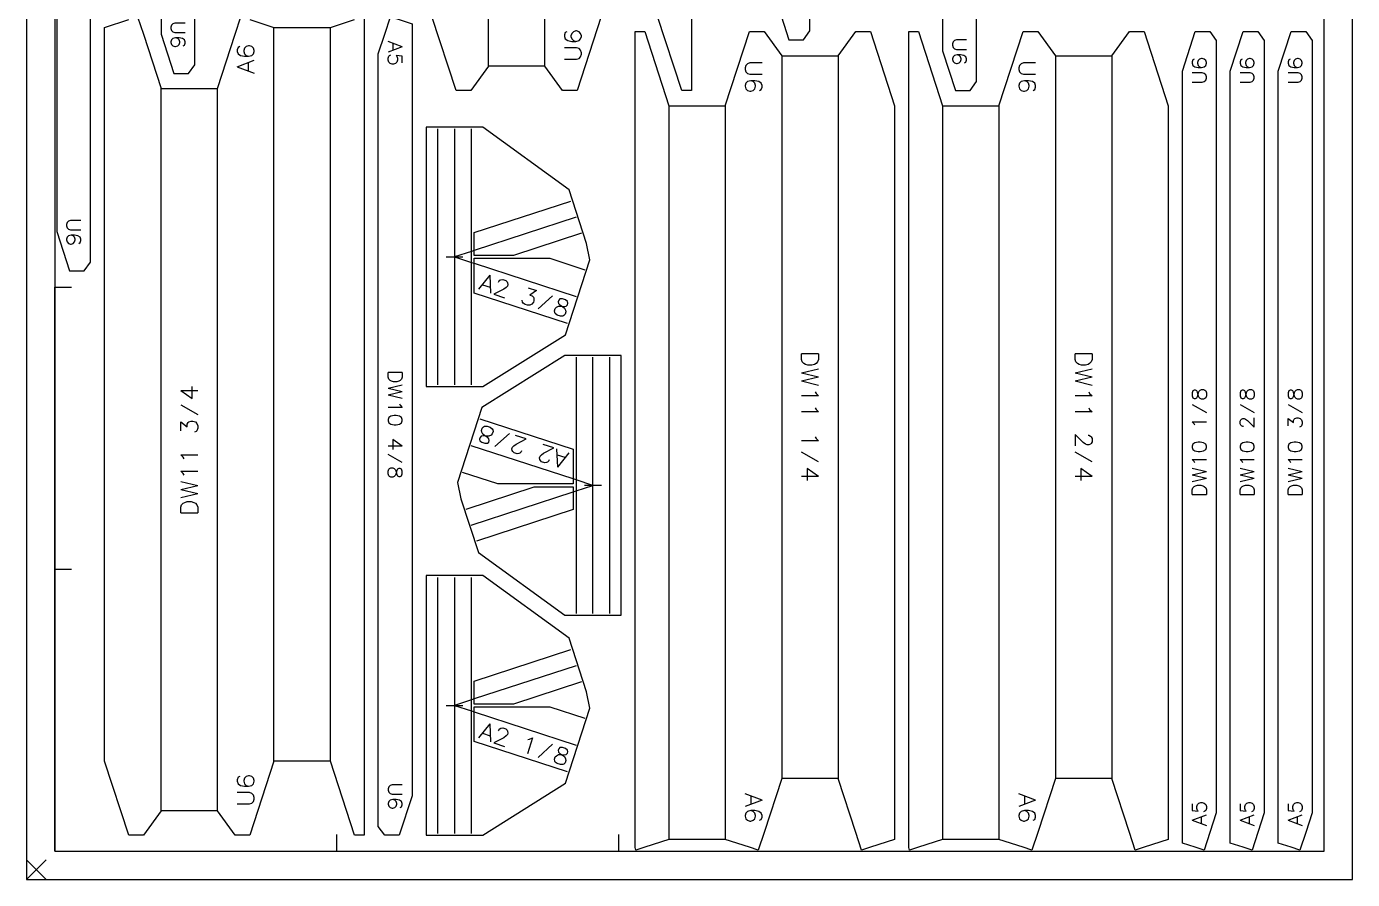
# Model space of a CAD drawing. Extents: x 0 to 235, y 0 to 300.
# Drawn here: x 0 to 235, y 0 to 151.2 of the extents above; entities that cross this region are included whole.
import ezdxf

# ---------------------------------------------------------------- set-up
doc = ezdxf.new("R2010")
doc.units = 0
for name, color, linetype in [('CORTE', 1, 'Continuous'), ('EJE', 4, 'Continuous'), ('PLIEGUE', 3, 'Continuous'), ('REFERENCIA', 8, 'Continuous'), ('ROTULO', 5, 'Continuous')]:
    doc.layers.add(name, color=color, linetype=linetype)

msp = doc.modelspace()

# ---------------------------------------------------------------- linework, layer by layer
at = {"layer": 'CORTE', "color": 1, "linetype": 'CONTINUOUS'}
for points in [[(132.85, 292.6652), (132.85, 155.8472), (135.1338, 148.85), (135.1338, 148.85), (136.6983, 148.85), (137.7177, 148.85), (137.7177, 148.85), (138.85, 150.4106), (138.85, 287.3289), (137.7177, 290.798), (137.7177, 290.798), (136.6983, 293.9212), (136.6983, 293.9212), (135.1338, 293.4106)], [(23.85, 286.6652), (23.85, 149.8472), (26.1338, 142.85), (26.1338, 142.85), (27.6983, 142.85), (28.7177, 142.85), (28.7177, 142.85), (29.85, 144.4106), (29.85, 281.3289), (28.7177, 284.798), (28.7177, 284.798), (27.6983, 287.9212), (27.6983, 287.9212), (26.1338, 287.4106)], [(162.35, 283.6652), (162.35, 146.8472), (164.6338, 139.85), (164.6338, 139.85), (166.1983, 139.85), (167.2177, 139.85), (167.2177, 139.85), (168.35, 141.4106), (168.35, 278.3289), (167.2177, 281.798), (167.2177, 281.798), (166.1983, 284.9212), (166.1983, 284.9212), (164.6338, 284.4106)], [(5.35, 251.6652), (5.35, 114.8472), (7.6338, 107.85), (7.6338, 107.85), (9.1983, 107.85), (10.2177, 107.85), (10.2177, 107.85), (11.35, 109.4106), (11.35, 246.3289), (10.2177, 249.798), (10.2177, 249.798), (9.1983, 252.9212), (9.1983, 252.9212), (7.6338, 252.4106)], [(68.35, 151.6652), (68.35, 14.8472), (66.0662, 7.85), (66.0662, 7.85), (64.5017, 7.85), (63.4823, 7.85), (63.4823, 7.85), (62.35, 9.4106), (62.35, 146.3289), (63.4823, 149.798), (63.4823, 149.798), (64.5017, 152.9212), (64.5017, 152.9212), (66.0662, 152.4106)], [(153.85, 137.1486), (153.85, 7.1111), (149.5662, 5.7129), (148.0017, 5.2022), (148.0017, 5.2022), (146.9823, 8.3255), (146.9823, 8.3255), (143.85, 17.9223), (143.85, 17.9223), (133.85, 17.9223), (133.85, 17.9223), (130.7177, 8.3255), (130.7177, 8.3255), (129.6983, 5.2022), (129.6983, 5.2022), (128.1338, 5.7129), (123.85, 7.1111), (113.85, 7.1111), (109.5662, 5.7129), (108.0017, 5.2022), (108.0017, 5.2022), (107.85, 5.667), (107.85, 150.2735), (108.0017, 150.2735), (109.5662, 150.2735), (109.5662, 150.2735), (113.85, 137.1486), (113.85, 137.1486), (123.85, 137.1486), (123.85, 137.1486), (128.1338, 150.2735), (128.1338, 150.2735), (129.6983, 150.2735), (130.7177, 150.2735), (130.7177, 150.2735), (133.85, 145.9562), (133.85, 145.9562), (143.85, 145.9562), (143.85, 145.9562), (146.9823, 150.2735), (146.9823, 150.2735), (148.0017, 150.2735), (149.5662, 150.2735), (149.5662, 150.2735)], [(202.35, 137.1486), (202.35, 7.1111), (198.0662, 5.7129), (196.5017, 5.2022), (196.5017, 5.2022), (195.4823, 8.3255), (195.4823, 8.3255), (192.35, 17.9223), (192.35, 17.9223), (182.35, 17.9223), (182.35, 17.9223), (179.2177, 8.3255), (179.2177, 8.3255), (178.1983, 5.2022), (178.1983, 5.2022), (176.6338, 5.7129), (172.35, 7.1111), (162.35, 7.1111), (158.0662, 5.7129), (156.5017, 5.2022), (156.5017, 5.2022), (156.35, 5.667), (156.35, 150.2735), (156.5017, 150.2735), (158.0662, 150.2735), (158.0662, 150.2735), (162.35, 137.1486), (162.35, 137.1486), (172.35, 137.1486), (172.35, 137.1486), (176.6338, 150.2735), (176.6338, 150.2735), (178.1983, 150.2735), (179.2177, 150.2735), (179.2177, 150.2735), (182.35, 145.9562), (182.35, 145.9562), (192.35, 145.9562), (192.35, 145.9562), (195.4823, 150.2735), (195.4823, 150.2735), (196.5017, 150.2735), (198.0662, 150.2735), (198.0662, 150.2735)], [(204.85, 6.4583), (204.85, 143.2763), (207.1338, 150.2735), (207.1338, 150.2735), (208.6983, 150.2735), (209.7177, 150.2735), (209.7177, 150.2735), (210.85, 148.7129), (210.85, 11.7946), (209.7177, 8.3255), (209.7177, 8.3255), (208.6983, 5.2022), (208.6983, 5.2022), (207.1338, 5.7129)], [(213.35, 6.4583), (213.35, 143.2763), (215.6338, 150.2735), (215.6338, 150.2735), (217.1983, 150.2735), (218.2177, 150.2735), (218.2177, 150.2735), (219.35, 148.7129), (219.35, 11.7946), (218.2177, 8.3255), (218.2177, 8.3255), (217.1983, 5.2022), (217.1983, 5.2022), (215.6338, 5.7129)], [(221.85, 6.4583), (221.85, 143.2763), (224.1338, 150.2735), (224.1338, 150.2735), (225.6983, 150.2735), (226.7177, 150.2735), (226.7177, 150.2735), (227.85, 148.7129), (227.85, 11.7946), (226.7177, 8.3255), (226.7177, 8.3255), (225.6983, 5.2022), (225.6983, 5.2022), (224.1338, 5.7129)], [(70.85, 133.35), (70.85, 87.35), (80.85, 87.35), (95.55, 96.55), (99.85, 109.85), (99.25, 112.75), (96.15, 122.25), (80.85, 133.35)], [(105.3943, 46.85), (105.3943, 92.85), (95.3943, 92.85), (80.6943, 83.65), (76.3943, 70.35), (76.9943, 67.45), (80.0943, 57.95), (95.3943, 46.85)], [(70.85, 53.85), (70.85, 7.85), (80.85, 7.85), (95.55, 17.05), (99.85, 30.35), (99.25, 33.25), (96.15, 42.75), (80.85, 53.85)]]:
    msp.add_lwpolyline(points, close=True, dxfattribs=at)
for points in [[(117.85, 284.4565), (117.85, 139.85), (117.6983, 139.85), (116.1338, 139.85), (116.1338, 139.85), (111.85, 152.9749)], [(19.6983, 152.9212), (20.7177, 149.798), (20.7177, 149.798), (23.85, 140.2012), (23.85, 140.2012), (33.85, 140.2012), (33.85, 140.2012), (36.9823, 149.798), (36.9823, 149.798), (38.0017, 152.9212)], [(101.85, 152.9749), (97.5662, 139.85), (97.5662, 139.85), (96.0017, 139.85), (94.9823, 139.85), (94.9823, 139.85), (91.85, 144.1672), (91.85, 144.1672), (81.85, 144.1672), (81.85, 144.1672), (78.7177, 139.85), (78.7177, 139.85), (77.6983, 139.85), (76.1338, 139.85), (76.1338, 139.85), (71.85, 152.9749)], [(59.85, 152.4565), (59.85, 7.85), (59.6983, 7.85), (58.1338, 7.85), (58.1338, 7.85), (53.85, 20.9749), (53.85, 20.9749), (43.85, 20.9749), (43.85, 20.9749), (39.5662, 7.85), (39.5662, 7.85), (38.0017, 7.85), (36.9823, 7.85), (36.9823, 7.85), (33.85, 12.1672), (33.85, 12.1672), (23.85, 12.1672), (23.85, 12.1672), (20.7177, 7.85), (20.7177, 7.85), (19.6983, 7.85), (18.1338, 7.85), (18.1338, 7.85), (13.85, 20.9749), (13.85, 151.0124), (18.1338, 152.4106)], [(39.5662, 152.4106), (43.85, 151.0124), (53.85, 151.0124), (58.1338, 152.4106)]]:
    msp.add_lwpolyline(points, dxfattribs=at)
at = {"layer": 'EJE', "color": 4, "linetype": 'CONTINUOUS'}
for p, q in [((72.85, 133.05), (72.85, 87.65)), ((78.85, 111.3292), (78.85, 133.05)), ((97.4202, 117.3903), (79.35, 111.4924)), ((78.85, 111.3292), (75.85, 110.35)), ((79.35, 111.4924), (78.85, 111.3292)), ((78.85, 109.3708), (78.85, 111.3292)), ((74.35, 110.35), (75.85, 110.35)), ((75.85, 110.35), (78.85, 109.3708)), ((75.85, 110.35), (77.35, 110.35)), ((78.85, 87.65), (78.85, 109.3708)), ((78.85, 109.3708), (79.35, 109.2076)), ((79.35, 109.2076), (97.4202, 103.3097)), ((97.3943, 92.55), (97.3943, 70.8292)), ((103.3943, 47.15), (103.3943, 92.55)), ((96.8943, 70.9924), (78.8241, 76.8903)), ((97.3943, 70.8292), (96.8943, 70.9924)), ((97.3943, 70.8292), (97.3943, 68.8708)), ((100.3943, 69.85), (97.3943, 70.8292)), ((78.824, 62.8097), (96.8943, 68.7076)), ((96.8943, 68.7076), (97.3943, 68.8708)), ((97.3943, 68.8708), (100.3943, 69.85)), ((97.3943, 68.8708), (97.3943, 47.15)), ((100.3943, 69.85), (98.8943, 69.85)), ((101.8943, 69.85), (100.3943, 69.85)), ((72.85, 53.55), (72.85, 8.15)), ((78.85, 31.8292), (78.85, 53.55)), ((97.4202, 37.8903), (79.35, 31.9924)), ((74.35, 30.85), (75.85, 30.85)), ((78.85, 31.8292), (75.85, 30.85)), ((75.85, 30.85), (78.85, 29.8708)), ((75.85, 30.85), (77.35, 30.85)), ((79.35, 31.9924), (78.85, 31.8292)), ((78.85, 29.8708), (78.85, 31.8292)), ((78.85, 8.15), (78.85, 29.8708)), ((78.85, 29.8708), (79.35, 29.7076)), ((79.35, 29.7076), (97.4202, 23.8097))]:
    msp.add_line(p, q, dxfattribs=at)
for points in [[(75.85, 133.05), (75.85, 111.85), (75.85, 110.35)], [(79.35, 111.4924), (79.35, 114.6481), (96.4896, 120.2423)], [(98.3509, 114.5383), (86.2846, 110.6), (79.35, 110.6), (79.35, 111.4924)], [(75.85, 110.35), (75.85, 108.85), (75.85, 87.65)], [(79.35, 109.2076), (79.35, 110.1), (92.7304, 110.1), (98.9583, 108.0673)], [(95.882, 98.5522), (79.35, 103.9481), (79.35, 109.2076)], [(100.3943, 69.85), (100.3943, 71.35), (100.3943, 92.55)], [(80.3623, 81.6478), (96.8943, 76.2519), (96.8943, 70.9924)], [(96.8943, 70.9924), (96.8943, 70.1), (83.5138, 70.1), (77.2859, 72.1327)], [(77.8934, 65.6617), (89.9596, 69.6), (96.8943, 69.6), (96.8943, 68.7076)], [(96.8943, 68.7076), (96.8943, 65.5519), (79.7547, 59.9577)], [(100.3943, 47.15), (100.3943, 68.35), (100.3943, 69.85)], [(75.85, 53.55), (75.85, 32.35), (75.85, 30.85)], [(79.35, 31.9924), (79.35, 35.1481), (96.4896, 40.7423)], [(98.3509, 35.0383), (86.2846, 31.1), (79.35, 31.1), (79.35, 31.9924)], [(75.85, 30.85), (75.85, 29.35), (75.85, 8.15)], [(79.35, 29.7076), (79.35, 30.6), (92.7304, 30.6), (98.9583, 28.5673)], [(95.882, 19.0522), (79.35, 24.4481), (79.35, 29.7076)]]:
    msp.add_lwpolyline(points, dxfattribs=at)
at = {"layer": 'PLIEGUE', "color": 3, "linetype": 'CONTINUOUS'}
for p, q in [((81.85, 144.1672), (81.85, 272.2012)), ((91.85, 144.1672), (91.85, 272.2012)), ((43.85, 20.9749), (43.85, 151.0124)), ((53.85, 20.9749), (53.85, 151.0124)), ((133.85, 145.9562), (133.85, 17.9223)), ((143.85, 145.9562), (143.85, 17.9223)), ((182.35, 145.9562), (182.35, 17.9223)), ((192.35, 145.9562), (192.35, 17.9223)), ((23.85, 12.1672), (23.85, 140.2012)), ((33.85, 12.1672), (33.85, 140.2012)), ((113.85, 137.1486), (113.85, 7.1111)), ((123.85, 137.1486), (123.85, 7.1111)), ((162.35, 137.1486), (162.35, 7.1111)), ((172.35, 137.1486), (172.35, 7.1111))]:
    msp.add_line(p, q, dxfattribs=at)
at = {"layer": 'REFERENCIA', "color": 8, "linetype": 'CONTINUOUS'}
for p, q in [((0, 0), (3.5, 3.5)), ((0, 3.5), (3.5, 0))]:
    msp.add_line(p, q, dxfattribs=at)
for points in [[(0, 0), (235, 0), (235, 300), (0, 300), (0, 0)], [(5, 5), (230, 5), (230, 295), (5, 295), (5, 5)]]:
    msp.add_lwpolyline(points, dxfattribs=at)
at = {"layer": 'ROTULO', "color": 5, "linetype": 'CONTINUOUS'}
for p, q in [((66.6, 147.5905), (64.1, 148.5429)), ((64.9333, 148.1857), (64.9333, 146.9953)), ((66.6, 147.5905), (64.1, 146.6381)), ((37.35, 144.0626), (40.35, 145.2055)), ((37.35, 144.0626), (40.35, 142.9198)), ((39.35, 143.3484), (39.35, 144.7769)), ((82.0967, 107.1036), (80.0794, 104.6063)), ((82.0967, 107.1036), (82.2523, 103.8971)), ((5, 5), (5, 105)), ((5, 105), (8, 105)), ((80.7971, 105.4239), (82.1552, 104.9807)), ((93.2328, 103.4689), (90.6723, 101.1489)), ((140.35, 93.1536), (137.35, 93.1536)), ((188.85, 93.1536), (185.85, 93.1536)), ((66.6, 89.8737), (64.1, 89.8737)), ((140.35, 90.4393), (137.35, 89.725)), ((140.35, 89.0107), (137.35, 89.725)), ((188.85, 90.4393), (185.85, 89.725)), ((188.85, 89.0107), (185.85, 89.725)), ((66.6, 87.6118), (64.1, 87.0166)), ((66.6, 86.4214), (64.1, 87.0166)), ((140.35, 89.0107), (137.35, 88.2964)), ((140.35, 87.5821), (137.35, 88.2964)), ((188.85, 89.0107), (185.85, 88.2964)), ((188.85, 87.5821), (185.85, 88.2964)), ((27.35, 86.6842), (30.35, 86.6842)), ((66.6, 86.4214), (64.1, 85.8261)), ((66.6, 85.2309), (64.1, 85.8261)), ((27.35, 84.1128), (30.35, 82.3985)), ((206.6, 84.2021), (209.1, 82.7736)), ((215.1, 84.2021), (217.6, 82.7736)), ((223.6, 84.2021), (226.1, 82.7736)), ((83.0114, 76.7311), (85.572, 79.0511)), ((66.6, 76.7785), (64.1, 76.7785)), ((66.6, 73.9214), (64.1, 75.3499)), ((94.1476, 73.0964), (93.992, 76.3029)), ((95.4472, 74.7761), (94.0891, 75.2193)), ((94.1476, 73.0964), (96.1649, 75.5937)), ((140.35, 74.0107), (137.35, 75.725)), ((188.85, 74.0107), (185.85, 75.725)), ((206.6, 72.8926), (209.1, 72.2974)), ((215.1, 72.8926), (217.6, 72.2974)), ((223.6, 72.8926), (226.1, 72.2974)), ((27.35, 70.5414), (30.35, 69.8271)), ((140.35, 71.4393), (137.35, 71.4393)), ((188.85, 71.4393), (185.85, 71.4393)), ((206.6, 71.7021), (209.1, 72.2974)), ((206.6, 71.7021), (209.1, 71.1069)), ((206.6, 70.5116), (209.1, 71.1069)), ((215.1, 71.7021), (217.6, 72.2974)), ((215.1, 71.7021), (217.6, 71.1069)), ((215.1, 70.5116), (217.6, 71.1069)), ((223.6, 71.7021), (226.1, 72.2974)), ((223.6, 71.7021), (226.1, 71.1069)), ((223.6, 70.5116), (226.1, 71.1069)), ((27.35, 69.1128), (30.35, 69.8271)), ((27.35, 69.1128), (30.35, 68.3985)), ((27.35, 67.6842), (30.35, 68.3985)), ((206.6, 68.2497), (209.1, 68.2497)), ((215.1, 68.2497), (217.6, 68.2497)), ((223.6, 68.2497), (226.1, 68.2497)), ((27.35, 64.9699), (30.35, 64.9699)), ((5, 55), (8, 55)), ((82.0967, 27.6036), (80.0794, 25.1063)), ((80.7971, 25.9239), (82.1552, 25.4807)), ((82.0967, 27.6036), (82.2523, 24.3971)), ((93.2328, 23.9689), (90.6723, 21.6489)), ((130.35, 14.0609), (127.35, 15.2037)), ((128.35, 14.7751), (128.35, 13.3466)), ((178.85, 14.0609), (175.85, 15.2037)), ((176.85, 14.7751), (176.85, 13.3466)), ((130.35, 14.0609), (127.35, 12.918)), ((178.85, 14.0609), (175.85, 12.918)), ((206.6, 10.533), (209.1, 11.4854)), ((206.6, 10.533), (209.1, 9.5806)), ((208.2667, 9.9378), (208.2667, 11.1282)), ((215.1, 10.533), (217.6, 11.4854)), ((215.1, 10.533), (217.6, 9.5806)), ((216.7667, 9.9378), (216.7667, 11.1282)), ((223.6, 10.533), (226.1, 11.4854)), ((223.6, 10.533), (226.1, 9.5806)), ((225.2667, 9.9378), (225.2667, 11.1282)), ((55, 5), (55, 8)), ((105, 5), (105, 8)), ((5, 5), (105, 5))]:
    msp.add_line(p, q, dxfattribs=at)
for points in [[(28.1, 151.7999), (26.3143, 151.7999), (25.9571, 151.6808), (25.719, 151.4427), (25.6, 151.0856), (25.6, 150.8475), (25.719, 150.4903), (25.9571, 150.2522), (26.3143, 150.1332), (28.1, 150.1332)], [(27.7429, 147.7522), (27.981, 147.8713), (28.1, 148.2284), (28.1, 148.4665), (27.981, 148.8237), (27.6238, 149.0618), (27.0286, 149.1808), (26.4333, 149.1808), (25.9571, 149.0618), (25.719, 148.8237), (25.6, 148.4665), (25.6, 148.3475), (25.719, 147.9903), (25.9571, 147.7522), (26.3143, 147.6332), (26.4333, 147.6332), (26.7905, 147.7522), (27.0286, 147.9903), (27.1476, 148.3475), (27.1476, 148.4665), (27.0286, 148.8237), (26.7905, 149.0618), (26.4333, 149.1808)], [(95.7786, 150.2563), (95.4929, 150.1134), (95.35, 149.6849), (95.35, 149.3991), (95.4929, 148.9706), (95.9214, 148.6849), (96.6357, 148.542), (97.35, 148.542), (97.9214, 148.6849), (98.2071, 148.9706), (98.35, 149.3991), (98.35, 149.542), (98.2071, 149.9706), (97.9214, 150.2563), (97.4929, 150.3991), (97.35, 150.3991), (96.9214, 150.2563), (96.6357, 149.9706), (96.4929, 149.542), (96.4929, 149.3991), (96.6357, 148.9706), (96.9214, 148.6849), (97.35, 148.542)], [(166.6, 148.7999), (164.8143, 148.7999), (164.4571, 148.6808), (164.219, 148.4427), (164.1, 148.0856), (164.1, 147.8475), (164.219, 147.4903), (164.4571, 147.2522), (164.8143, 147.1332), (166.6, 147.1332)], [(37.7786, 147.6341), (37.4929, 147.4912), (37.35, 147.0626), (37.35, 146.7769), (37.4929, 146.3484), (37.9214, 146.0626), (38.6357, 145.9198), (39.35, 145.9198), (39.9214, 146.0626), (40.2071, 146.3484), (40.35, 146.7769), (40.35, 146.9198), (40.2071, 147.3484), (39.9214, 147.6341), (39.4929, 147.7769), (39.35, 147.7769), (38.9214, 147.6341), (38.6357, 147.3484), (38.4929, 146.9198), (38.4929, 146.7769), (38.6357, 146.3484), (38.9214, 146.0626), (39.35, 145.9198)], [(66.6, 144.7334), (66.6, 145.9238), (65.5286, 146.0429), (65.6476, 145.9238), (65.7667, 145.5667), (65.7667, 145.2095), (65.6476, 144.8524), (65.4095, 144.6143), (65.0524, 144.4953), (64.8143, 144.4953), (64.4571, 144.6143), (64.219, 144.8524), (64.1, 145.2095), (64.1, 145.5667), (64.219, 145.9238), (64.3381, 146.0429), (64.5762, 146.1619)], [(95.35, 145.3991), (97.4929, 145.3991), (97.9214, 145.542), (98.2071, 145.8277), (98.35, 146.2563), (98.35, 146.542), (98.2071, 146.9706), (97.9214, 147.2563), (97.4929, 147.3991), (95.35, 147.3991)], [(166.2429, 144.7522), (166.481, 144.8713), (166.6, 145.2284), (166.6, 145.4665), (166.481, 145.8237), (166.1238, 146.0618), (165.5286, 146.1808), (164.9333, 146.1808), (164.4571, 146.0618), (164.219, 145.8237), (164.1, 145.4665), (164.1, 145.3475), (164.219, 144.9903), (164.4571, 144.7522), (164.8143, 144.6332), (164.9333, 144.6332), (165.2905, 144.7522), (165.5286, 144.9903), (165.6476, 145.3475), (165.6476, 145.4665), (165.5286, 145.8237), (165.2905, 146.0618), (164.9333, 146.1808)], [(130.35, 144.7243), (128.2071, 144.7243), (127.7786, 144.5815), (127.4929, 144.2958), (127.35, 143.8672), (127.35, 143.5815), (127.4929, 143.1529), (127.7786, 142.8672), (128.2071, 142.7243), (130.35, 142.7243)], [(178.85, 144.7243), (176.7071, 144.7243), (176.2786, 144.5815), (175.9929, 144.2958), (175.85, 143.8672), (175.85, 143.5815), (175.9929, 143.1529), (176.2786, 142.8672), (176.7071, 142.7243), (178.85, 142.7243)], [(206.9571, 145.3713), (206.719, 145.2522), (206.6, 144.8951), (206.6, 144.657), (206.719, 144.2998), (207.0762, 144.0617), (207.6714, 143.9427), (208.2667, 143.9427), (208.7429, 144.0617), (208.981, 144.2998), (209.1, 144.657), (209.1, 144.776), (208.981, 145.1332), (208.7429, 145.3713), (208.3857, 145.4903), (208.2667, 145.4903), (207.9095, 145.3713), (207.6714, 145.1332), (207.5524, 144.776), (207.5524, 144.657), (207.6714, 144.2998), (207.9095, 144.0617), (208.2667, 143.9427)], [(215.4571, 145.3713), (215.219, 145.2522), (215.1, 144.8951), (215.1, 144.657), (215.219, 144.2998), (215.5762, 144.0617), (216.1714, 143.9427), (216.7667, 143.9427), (217.2429, 144.0617), (217.481, 144.2998), (217.6, 144.657), (217.6, 144.776), (217.481, 145.1332), (217.2429, 145.3713), (216.8857, 145.4903), (216.7667, 145.4903), (216.4095, 145.3713), (216.1714, 145.1332), (216.0524, 144.776), (216.0524, 144.657), (216.1714, 144.2998), (216.4095, 144.0617), (216.7667, 143.9427)], [(223.9571, 145.3713), (223.719, 145.2522), (223.6, 144.8951), (223.6, 144.657), (223.719, 144.2998), (224.0762, 144.0617), (224.6714, 143.9427), (225.2667, 143.9427), (225.7429, 144.0617), (225.981, 144.2998), (226.1, 144.657), (226.1, 144.776), (225.981, 145.1332), (225.7429, 145.3713), (225.3857, 145.4903), (225.2667, 145.4903), (224.9095, 145.3713), (224.6714, 145.1332), (224.5524, 144.776), (224.5524, 144.657), (224.6714, 144.2998), (224.9095, 144.0617), (225.2667, 143.9427)], [(129.9214, 139.8672), (130.2071, 140.0101), (130.35, 140.4386), (130.35, 140.7243), (130.2071, 141.1529), (129.7786, 141.4386), (129.0643, 141.5815), (128.35, 141.5815), (127.7786, 141.4386), (127.4929, 141.1529), (127.35, 140.7243), (127.35, 140.5815), (127.4929, 140.1529), (127.7786, 139.8672), (128.2071, 139.7243), (128.35, 139.7243), (128.7786, 139.8672), (129.0643, 140.1529), (129.2071, 140.5815), (129.2071, 140.7243), (129.0643, 141.1529), (128.7786, 141.4386), (128.35, 141.5815)], [(178.4214, 139.8672), (178.7071, 140.0101), (178.85, 140.4386), (178.85, 140.7243), (178.7071, 141.1529), (178.2786, 141.4386), (177.5643, 141.5815), (176.85, 141.5815), (176.2786, 141.4386), (175.9929, 141.1529), (175.85, 140.7243), (175.85, 140.5815), (175.9929, 140.1529), (176.2786, 139.8672), (176.7071, 139.7243), (176.85, 139.7243), (177.2786, 139.8672), (177.5643, 140.1529), (177.7071, 140.5815), (177.7071, 140.7243), (177.5643, 141.1529), (177.2786, 141.4386), (176.85, 141.5815)], [(206.6, 141.3236), (208.3857, 141.3236), (208.7429, 141.4427), (208.981, 141.6808), (209.1, 142.0379), (209.1, 142.276), (208.981, 142.6332), (208.7429, 142.8713), (208.3857, 142.9903), (206.6, 142.9903)], [(215.1, 141.3236), (216.8857, 141.3236), (217.2429, 141.4427), (217.481, 141.6808), (217.6, 142.0379), (217.6, 142.276), (217.481, 142.6332), (217.2429, 142.8713), (216.8857, 142.9903), (215.1, 142.9903)], [(223.6, 141.3236), (225.3857, 141.3236), (225.7429, 141.4427), (225.981, 141.6808), (226.1, 142.0379), (226.1, 142.276), (225.981, 142.6332), (225.7429, 142.8713), (225.3857, 142.9903), (223.6, 142.9903)], [(9.6, 116.7999), (7.8143, 116.7999), (7.4571, 116.6808), (7.219, 116.4427), (7.1, 116.0856), (7.1, 115.8475), (7.219, 115.4903), (7.4571, 115.2522), (7.8143, 115.1332), (9.6, 115.1332)], [(9.2429, 112.7522), (9.481, 112.8713), (9.6, 113.2284), (9.6, 113.4665), (9.481, 113.8237), (9.1238, 114.0618), (8.5286, 114.1808), (7.9333, 114.1808), (7.4571, 114.0618), (7.219, 113.8237), (7.1, 113.4665), (7.1, 113.3475), (7.219, 112.9903), (7.4571, 112.7522), (7.8143, 112.6332), (7.9333, 112.6332), (8.2905, 112.7522), (8.5286, 112.9903), (8.6476, 113.3475), (8.6476, 113.4665), (8.5286, 113.8237), (8.2905, 114.0618), (7.9333, 114.1808)], [(83.6406, 105.8483), (83.6849, 105.9841), (83.9093, 106.2114), (84.0895, 106.3029), (84.4054, 106.3501), (84.9486, 106.1728), (85.1759, 105.9483), (85.2674, 105.7682), (85.3146, 105.4522), (85.2259, 105.1806), (85.0015, 104.9533), (84.5969, 104.6346), (82.7955, 103.7198), (84.6968, 103.0992)], [(88.887, 104.8873), (90.3809, 104.3997), (89.2115, 103.5792), (89.6189, 103.4463), (89.8462, 103.2218), (89.9376, 103.0417), (89.9405, 102.5899), (89.8518, 102.3183), (89.583, 101.9552), (89.2228, 101.7723), (88.771, 101.7694), (88.3636, 101.9024), (88.0005, 102.1712), (87.909, 102.3513), (87.8619, 102.6673)], [(94.9983, 102.8927), (94.5466, 102.8898), (94.3221, 102.6625), (94.2335, 102.3909), (94.2806, 102.075), (94.5079, 101.8505), (95.0068, 101.5374), (95.3699, 101.2686), (95.5529, 100.9084), (95.6, 100.5924), (95.467, 100.185), (95.2426, 99.9577), (95.0625, 99.8662), (94.6107, 99.8634), (94.0675, 100.0407), (93.7044, 100.3095), (93.6129, 100.4896), (93.5658, 100.8056), (93.6987, 101.213), (93.9232, 101.4403), (94.2835, 101.6232), (94.7352, 101.6261), (95.3228, 101.5846), (95.6387, 101.6317), (95.8631, 101.859), (95.9518, 102.1306), (95.9046, 102.4466), (95.5415, 102.7154), (94.9983, 102.8927)], [(140.35, 93.1536), (140.35, 92.1536), (140.2071, 91.725), (139.9214, 91.4393), (139.6357, 91.2964), (139.2071, 91.1536), (138.4929, 91.1536), (138.0643, 91.2964), (137.7786, 91.4393), (137.4929, 91.725), (137.35, 92.1536), (137.35, 93.1536)], [(188.85, 93.1536), (188.85, 92.1536), (188.7071, 91.725), (188.4214, 91.4393), (188.1357, 91.2964), (187.7071, 91.1536), (186.9929, 91.1536), (186.5643, 91.2964), (186.2786, 91.4393), (185.9929, 91.725), (185.85, 92.1536), (185.85, 93.1536)], [(66.6, 89.8737), (66.6, 89.0404), (66.481, 88.6833), (66.2429, 88.4452), (66.0048, 88.3261), (65.6476, 88.2071), (65.0524, 88.2071), (64.6952, 88.3261), (64.4571, 88.4452), (64.219, 88.6833), (64.1, 89.0404), (64.1, 89.8737)], [(27.35, 86.6842), (29.35, 85.2557), (29.35, 87.3985)], [(139.7786, 86.4393), (139.9214, 86.1536), (140.35, 85.725), (137.35, 85.725)], [(188.2786, 86.4393), (188.4214, 86.1536), (188.85, 85.725), (185.85, 85.725)], [(206.6, 85.7497), (206.719, 85.3926), (206.9571, 85.2736), (207.1952, 85.2736), (207.4333, 85.3926), (207.5524, 85.6307), (207.6714, 86.1069), (207.7905, 86.464), (208.0286, 86.7021), (208.2667, 86.8212), (208.6238, 86.8212), (208.8619, 86.7021), (208.981, 86.5831), (209.1, 86.2259), (209.1, 85.7497), (208.981, 85.3926), (208.8619, 85.2736), (208.6238, 85.1545), (208.2667, 85.1545), (208.0286, 85.2736), (207.7905, 85.5116), (207.6714, 85.8688), (207.5524, 86.345), (207.4333, 86.5831), (207.1952, 86.7021), (206.9571, 86.7021), (206.719, 86.5831), (206.6, 86.2259), (206.6, 85.7497)], [(215.1, 85.7497), (215.219, 85.3926), (215.4571, 85.2736), (215.6952, 85.2736), (215.9333, 85.3926), (216.0524, 85.6307), (216.1714, 86.1069), (216.2905, 86.464), (216.5286, 86.7021), (216.7667, 86.8212), (217.1238, 86.8212), (217.3619, 86.7021), (217.481, 86.5831), (217.6, 86.2259), (217.6, 85.7497), (217.481, 85.3926), (217.3619, 85.2736), (217.1238, 85.1545), (216.7667, 85.1545), (216.5286, 85.2736), (216.2905, 85.5116), (216.1714, 85.8688), (216.0524, 86.345), (215.9333, 86.5831), (215.6952, 86.7021), (215.4571, 86.7021), (215.219, 86.5831), (215.1, 86.2259), (215.1, 85.7497)], [(223.6, 85.7497), (223.719, 85.3926), (223.9571, 85.2736), (224.1952, 85.2736), (224.4333, 85.3926), (224.5524, 85.6307), (224.6714, 86.1069), (224.7905, 86.464), (225.0286, 86.7021), (225.2667, 86.8212), (225.6238, 86.8212), (225.8619, 86.7021), (225.981, 86.5831), (226.1, 86.2259), (226.1, 85.7497), (225.981, 85.3926), (225.8619, 85.2736), (225.6238, 85.1545), (225.2667, 85.1545), (225.0286, 85.2736), (224.7905, 85.5116), (224.6714, 85.8688), (224.5524, 86.345), (224.4333, 86.5831), (224.1952, 86.7021), (223.9571, 86.7021), (223.719, 86.5831), (223.6, 86.2259), (223.6, 85.7497)], [(66.1238, 84.2785), (66.2429, 84.0404), (66.6, 83.6833), (64.1, 83.6833)], [(66.6, 81.5404), (66.481, 81.8976), (66.1238, 82.1357), (65.5286, 82.2547), (65.1714, 82.2547), (64.5762, 82.1357), (64.219, 81.8976), (64.1, 81.5404), (64.1, 81.3023), (64.219, 80.9452), (64.5762, 80.7071), (65.1714, 80.588), (65.5286, 80.588), (66.1238, 80.7071), (66.481, 80.9452), (66.6, 81.3023), (66.6, 81.5404)], [(139.7786, 83.5821), (139.9214, 83.2964), (140.35, 82.8678), (137.35, 82.8678)], [(188.2786, 83.5821), (188.4214, 83.2964), (188.85, 82.8678), (185.85, 82.8678)], [(27.35, 79.5414), (27.35, 81.1128), (28.4929, 80.2557), (28.4929, 80.6842), (28.6357, 80.9699), (28.7786, 81.1128), (29.2071, 81.2557), (29.4929, 81.2557), (29.9214, 81.1128), (30.2071, 80.8271), (30.35, 80.3985), (30.35, 79.9699), (30.2071, 79.5414), (30.0643, 79.3985), (29.7786, 79.2557)], [(81.246, 77.3073), (81.6977, 77.3102), (81.9222, 77.5375), (82.0108, 77.8091), (81.9637, 78.125), (81.7364, 78.3495), (81.2375, 78.6626), (80.8744, 78.9314), (80.6914, 79.2916), (80.6443, 79.6076), (80.7772, 80.015), (81.0017, 80.2423), (81.1818, 80.3338), (81.6336, 80.3366), (82.1768, 80.1593), (82.5399, 79.8905), (82.6314, 79.7104), (82.6785, 79.3944), (82.5456, 78.987), (82.3211, 78.7597), (81.9608, 78.5768), (81.5091, 78.5739), (80.9215, 78.6154), (80.6056, 78.5683), (80.3811, 78.341), (80.2925, 78.0694), (80.3396, 77.7534), (80.7027, 77.4846), (81.246, 77.3073)], [(207.0762, 80.5116), (206.9571, 80.7497), (206.6, 81.1069), (209.1, 81.1069)], [(215.6952, 80.2736), (215.5762, 80.2736), (215.3381, 80.3926), (215.219, 80.5116), (215.1, 80.7497), (215.1, 81.2259), (215.219, 81.464), (215.3381, 81.5831), (215.5762, 81.7021), (215.8143, 81.7021), (216.0524, 81.5831), (216.4095, 81.345), (217.6, 80.1545), (217.6, 81.8212)], [(223.6, 80.3926), (223.6, 81.7021), (224.5524, 80.9878), (224.5524, 81.345), (224.6714, 81.5831), (224.7905, 81.7021), (225.1476, 81.8212), (225.3857, 81.8212), (225.7429, 81.7021), (225.981, 81.464), (226.1, 81.1069), (226.1, 80.7497), (225.981, 80.3926), (225.8619, 80.2736), (225.6238, 80.1545)], [(66.6, 76.7785), (64.9333, 77.969), (64.9333, 76.1833)], [(87.7147, 75.9474), (87.6704, 75.8116), (87.4459, 75.5843), (87.2658, 75.4928), (86.9498, 75.4457), (86.4066, 75.623), (86.1793, 75.8474), (86.0878, 76.0276), (86.0407, 76.3435), (86.1293, 76.6151), (86.3538, 76.8424), (86.7584, 77.1612), (88.5597, 78.076), (86.6584, 78.6965)], [(139.7786, 78.4393), (139.9214, 78.1536), (140.35, 77.725), (137.35, 77.725)], [(188.1357, 78.725), (188.2786, 78.725), (188.5643, 78.5821), (188.7071, 78.4393), (188.85, 78.1536), (188.85, 77.5821), (188.7071, 77.2964), (188.5643, 77.1536), (188.2786, 77.0107), (187.9929, 77.0107), (187.7071, 77.1536), (187.2786, 77.4393), (185.85, 78.8678), (185.85, 76.8678)], [(27.9214, 74.5414), (27.7786, 74.8271), (27.35, 75.2557), (30.35, 75.2557)], [(92.6037, 74.3517), (92.5594, 74.2159), (92.3349, 73.9886), (92.1548, 73.8971), (91.8389, 73.8499), (91.2956, 74.0272), (91.0683, 74.2517), (90.9769, 74.4318), (90.9297, 74.7478), (91.0184, 75.0194), (91.2428, 75.2467), (91.6474, 75.5654), (93.4487, 76.4802), (91.5474, 77.1008)], [(206.6, 76.5831), (206.719, 76.2259), (207.0762, 75.9878), (207.6714, 75.8688), (208.0286, 75.8688), (208.6238, 75.9878), (208.981, 76.2259), (209.1, 76.5831), (209.1, 76.8212), (208.981, 77.1783), (208.6238, 77.4164), (208.0286, 77.5355), (207.6714, 77.5355), (207.0762, 77.4164), (206.719, 77.1783), (206.6, 76.8212), (206.6, 76.5831)], [(215.1, 76.5831), (215.219, 76.2259), (215.5762, 75.9878), (216.1714, 75.8688), (216.5286, 75.8688), (217.1238, 75.9878), (217.481, 76.2259), (217.6, 76.5831), (217.6, 76.8212), (217.481, 77.1783), (217.1238, 77.4164), (216.5286, 77.5355), (216.1714, 77.5355), (215.5762, 77.4164), (215.219, 77.1783), (215.1, 76.8212), (215.1, 76.5831)], [(223.6, 76.5831), (223.719, 76.2259), (224.0762, 75.9878), (224.6714, 75.8688), (225.0286, 75.8688), (225.6238, 75.9878), (225.981, 76.2259), (226.1, 76.5831), (226.1, 76.8212), (225.981, 77.1783), (225.6238, 77.4164), (225.0286, 77.5355), (224.6714, 77.5355), (224.0762, 77.4164), (223.719, 77.1783), (223.6, 76.8212), (223.6, 76.5831)], [(66.6, 72.3737), (66.481, 72.7309), (66.2429, 72.8499), (66.0048, 72.8499), (65.7667, 72.7309), (65.6476, 72.4928), (65.5286, 72.0166), (65.4095, 71.6595), (65.1714, 71.4214), (64.9333, 71.3023), (64.5762, 71.3023), (64.3381, 71.4214), (64.219, 71.5404), (64.1, 71.8976), (64.1, 72.3737), (64.219, 72.7309), (64.3381, 72.8499), (64.5762, 72.969), (64.9333, 72.969), (65.1714, 72.8499), (65.4095, 72.6118), (65.5286, 72.2547), (65.6476, 71.7785), (65.7667, 71.5404), (66.0048, 71.4214), (66.2429, 71.4214), (66.481, 71.5404), (66.6, 71.8976), (66.6, 72.3737)], [(140.35, 71.4393), (138.35, 72.8678), (138.35, 70.725)], [(188.85, 71.4393), (186.85, 72.8678), (186.85, 70.725)], [(207.0762, 73.845), (206.9571, 74.0831), (206.6, 74.4402), (209.1, 74.4402)], [(215.5762, 73.845), (215.4571, 74.0831), (215.1, 74.4402), (217.6, 74.4402)], [(224.0762, 73.845), (223.9571, 74.0831), (223.6, 74.4402), (226.1, 74.4402)], [(27.9214, 71.6842), (27.7786, 71.9699), (27.35, 72.3985), (30.35, 72.3985)], [(206.6, 68.2497), (206.6, 69.0831), (206.719, 69.4402), (206.9571, 69.6783), (207.1952, 69.7974), (207.5524, 69.9164), (208.1476, 69.9164), (208.5048, 69.7974), (208.7429, 69.6783), (208.981, 69.4402), (209.1, 69.0831), (209.1, 68.2497)], [(215.1, 68.2497), (215.1, 69.0831), (215.219, 69.4402), (215.4571, 69.6783), (215.6952, 69.7974), (216.0524, 69.9164), (216.6476, 69.9164), (217.0048, 69.7974), (217.2429, 69.6783), (217.481, 69.4402), (217.6, 69.0831), (217.6, 68.2497)], [(223.6, 68.2497), (223.6, 69.0831), (223.719, 69.4402), (223.9571, 69.6783), (224.1952, 69.7974), (224.5524, 69.9164), (225.1476, 69.9164), (225.5048, 69.7974), (225.7429, 69.6783), (225.981, 69.4402), (226.1, 69.0831), (226.1, 68.2497)], [(27.35, 64.9699), (27.35, 65.9699), (27.4929, 66.3985), (27.7786, 66.6842), (28.0643, 66.8271), (28.4929, 66.9699), (29.2071, 66.9699), (29.6357, 66.8271), (29.9214, 66.6842), (30.2071, 66.3985), (30.35, 65.9699), (30.35, 64.9699)], [(83.6406, 26.3483), (83.6849, 26.4841), (83.9093, 26.7114), (84.0895, 26.8029), (84.4054, 26.8501), (84.9486, 26.6728), (85.1759, 26.4483), (85.2674, 26.2682), (85.3146, 25.9522), (85.2259, 25.6806), (85.0015, 25.4533), (84.5969, 25.1346), (82.7955, 24.2198), (84.6968, 23.5992)], [(88.8455, 24.7998), (89.1615, 24.8469), (89.7019, 25.1214), (88.771, 22.2694)], [(94.9983, 23.3927), (94.5466, 23.3898), (94.3221, 23.1625), (94.2335, 22.8909), (94.2806, 22.575), (94.5079, 22.3505), (95.0068, 22.0374), (95.3699, 21.7686), (95.5529, 21.4084), (95.6, 21.0924), (95.467, 20.685), (95.2426, 20.4577), (95.0625, 20.3662), (94.6107, 20.3634), (94.0675, 20.5407), (93.7044, 20.8095), (93.6129, 20.9896), (93.5658, 21.3056), (93.6987, 21.713), (93.9232, 21.9403), (94.2835, 22.1232), (94.7352, 22.1261), (95.3228, 22.0846), (95.6387, 22.1317), (95.8631, 22.359), (95.9518, 22.6306), (95.9046, 22.9466), (95.5415, 23.2154), (94.9983, 23.3927)], [(37.7786, 18.2563), (37.4929, 18.1134), (37.35, 17.6849), (37.35, 17.3991), (37.4929, 16.9706), (37.9214, 16.6849), (38.6357, 16.542), (39.35, 16.542), (39.9214, 16.6849), (40.2071, 16.9706), (40.35, 17.3991), (40.35, 17.542), (40.2071, 17.9706), (39.9214, 18.2563), (39.4929, 18.3991), (39.35, 18.3991), (38.9214, 18.2563), (38.6357, 17.9706), (38.4929, 17.542), (38.4929, 17.3991), (38.6357, 16.9706), (38.9214, 16.6849), (39.35, 16.542)], [(66.6, 16.7999), (64.8143, 16.7999), (64.4571, 16.6808), (64.219, 16.4427), (64.1, 16.0856), (64.1, 15.8475), (64.219, 15.4903), (64.4571, 15.2522), (64.8143, 15.1332), (66.6, 15.1332)], [(37.35, 13.3991), (39.4929, 13.3991), (39.9214, 13.542), (40.2071, 13.8277), (40.35, 14.2563), (40.35, 14.542), (40.2071, 14.9706), (39.9214, 15.2563), (39.4929, 15.3991), (37.35, 15.3991)], [(66.2429, 12.7522), (66.481, 12.8713), (66.6, 13.2284), (66.6, 13.4665), (66.481, 13.8237), (66.1238, 14.0618), (65.5286, 14.1808), (64.9333, 14.1808), (64.4571, 14.0618), (64.219, 13.8237), (64.1, 13.4665), (64.1, 13.3475), (64.219, 12.9903), (64.4571, 12.7522), (64.8143, 12.6332), (64.9333, 12.6332), (65.2905, 12.7522), (65.5286, 12.9903), (65.6476, 13.3475), (65.6476, 13.4665), (65.5286, 13.8237), (65.2905, 14.0618), (64.9333, 14.1808)], [(129.9214, 10.4894), (130.2071, 10.6323), (130.35, 11.0609), (130.35, 11.3466), (130.2071, 11.7751), (129.7786, 12.0609), (129.0643, 12.2037), (128.35, 12.2037), (127.7786, 12.0609), (127.4929, 11.7751), (127.35, 11.3466), (127.35, 11.2037), (127.4929, 10.7751), (127.7786, 10.4894), (128.2071, 10.3466), (128.35, 10.3466), (128.7786, 10.4894), (129.0643, 10.7751), (129.2071, 11.2037), (129.2071, 11.3466), (129.0643, 11.7751), (128.7786, 12.0609), (128.35, 12.2037)], [(178.4214, 10.4894), (178.7071, 10.6323), (178.85, 11.0609), (178.85, 11.3466), (178.7071, 11.7751), (178.2786, 12.0609), (177.5643, 12.2037), (176.85, 12.2037), (176.2786, 12.0609), (175.9929, 11.7751), (175.85, 11.3466), (175.85, 11.2037), (175.9929, 10.7751), (176.2786, 10.4894), (176.7071, 10.3466), (176.85, 10.3466), (177.2786, 10.4894), (177.5643, 10.7751), (177.7071, 11.2037), (177.7071, 11.3466), (177.5643, 11.7751), (177.2786, 12.0609), (176.85, 12.2037)], [(206.6, 13.3901), (206.6, 12.1997), (207.6714, 12.0806), (207.5524, 12.1997), (207.4333, 12.5568), (207.4333, 12.9139), (207.5524, 13.2711), (207.7905, 13.5092), (208.1476, 13.6282), (208.3857, 13.6282), (208.7429, 13.5092), (208.981, 13.2711), (209.1, 12.9139), (209.1, 12.5568), (208.981, 12.1997), (208.8619, 12.0806), (208.6238, 11.9616)], [(215.1, 13.3901), (215.1, 12.1997), (216.1714, 12.0806), (216.0524, 12.1997), (215.9333, 12.5568), (215.9333, 12.9139), (216.0524, 13.2711), (216.2905, 13.5092), (216.6476, 13.6282), (216.8857, 13.6282), (217.2429, 13.5092), (217.481, 13.2711), (217.6, 12.9139), (217.6, 12.5568), (217.481, 12.1997), (217.3619, 12.0806), (217.1238, 11.9616)], [(223.6, 13.3901), (223.6, 12.1997), (224.6714, 12.0806), (224.5524, 12.1997), (224.4333, 12.5568), (224.4333, 12.9139), (224.5524, 13.2711), (224.7905, 13.5092), (225.1476, 13.6282), (225.3857, 13.6282), (225.7429, 13.5092), (225.981, 13.2711), (226.1, 12.9139), (226.1, 12.5568), (225.981, 12.1997), (225.8619, 12.0806), (225.6238, 11.9616)]]:
    msp.add_lwpolyline(points, dxfattribs=at)

doc.saveas('drawing.dxf')
